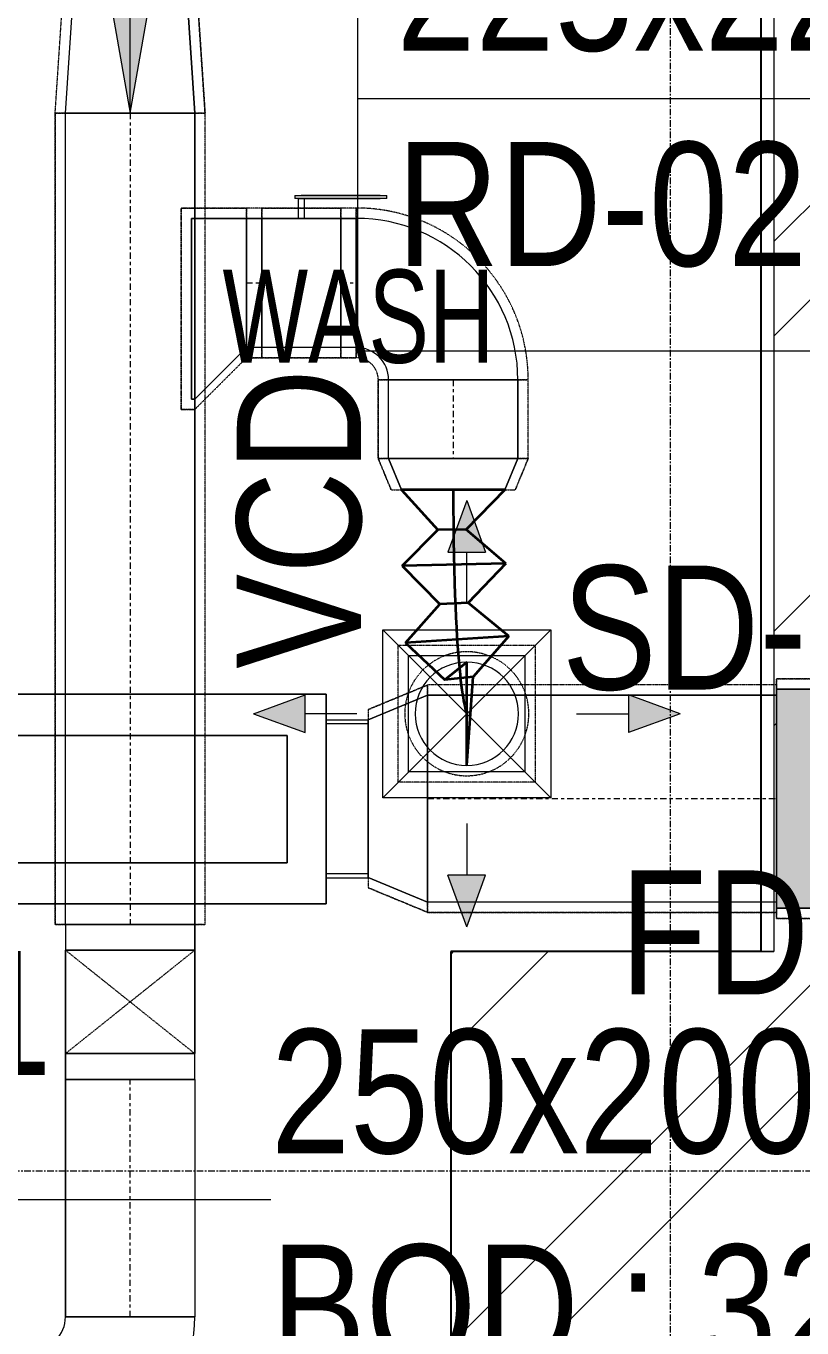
# Model space of a CAD drawing. Header units: inches. Extents: x -83664 to 20107, y -47222 to 19398.
# Drawn here: x -19219 to -17718, y -10068 to -7549 of the extents above; entities that cross this region are included whole.
import ezdxf

# ---------------------------------------------------------------- set-up
doc = ezdxf.new("R2010")
doc.units = ezdxf.units.IN
doc.header["$MEASUREMENT"] = 0
for name, pattern in [('Center', [29.999999, 12, -6, 6, -6]), ('Grid Line', [22.225, 12.7, -3.175, 3.175, -3.175]), ('Hidden 0_50', [1.0584, 0.5292, -0.5292]), ('Hidden 1_5', [2.2, 1.5, -0.7])]:
    doc.linetypes.add(name, pattern=pattern)
for name, color, linetype, lineweight, true_color in [('A-DETL', 7, 'Continuous', 18, 0x00a600), ('FF ROOM TAG_dwg', 7, 'Continuous', 9, 0x767676), ('M-HVAC-DUCT', 7, 'Continuous', 9, 0xffe97f), ('M-HVAC-DUCT-PATT', 7, 'Continuous', 35, 0x007f00)]:
    doc.layers.add(name, color=color, linetype=linetype, lineweight=lineweight, true_color=true_color)
for name, color, linetype, lineweight in [('A-DETL-GENF', 7, 'Continuous', 9), ('A-WALL', 7, 'Continuous', 9), ('A-WALL-PATT', 7, 'Continuous', 25), ('G-ANNO-TEXT', 7, 'Continuous', 9), ('M-EQPM', 7, 'Continuous', 18), ('M-HVAC-CDFF', 7, 'Continuous', 9), ('M-HVAC-DUCT-ANNO', 7, 'Continuous', 9), ('M-HVAC-DUCT-CNTR', 7, 'Center', 9), ('M-HVAC-DUCT-IDEN', 7, 'Continuous', 18), ('ROOM TAG', 7, 'Continuous', 9), ('S-GRID', 7, 'Continuous', 9)]:
    doc.layers.add(name, color=color, linetype=linetype, lineweight=lineweight)
doc.styles.add('Arial Narrow_20', font='ARIALN.TTF', dxfattribs={"width": 0.85, "height": 4572})
doc.styles.add('Arial Narrow_21', font='ARIALN.TTF', dxfattribs={"height": 240})
pattern_1 = [(45, (0, 0), (-377.1708, 377.1708), []), (45, (0, 571.5), (-377.1708, 377.1708), [])]

# ---------------------------------------------------------------- blocks, each defined once
blk = doc.blocks.new('M_Rec Transition - Length - Standard-8295905-FIRST FLOOR AC CONDITIONING LAYOUT - PART A')
at = {"layer": 'M-HVAC-DUCT', "color": 30, "true_color": 0xff7f00}
for p, q in [((0, 125), (0, -125)), ((0, 125), (375, 100)), ((0, 125), (375, 100)), ((0, -125), (0, 125)), ((375, -100), (375, 100)), ((375, 100), (375, -100)), ((0, -125), (375, -100)), ((375, -100), (0, -125))]:
    blk.add_line(p, q, dxfattribs=at)
blk = doc.blocks.new('GCE-AT-Supply Air Rectangular Diffuser - 225x225-V53-FIRST FLOOR AC CONDITIONING LAYOUT - PART A')
at = {"layer": 'A-DETL-GENF', "true_color": 0xff7f00}
for points in [[(36.4, 312.5), (0, 412.5), (-36.4, 312.5)], [(-312.5, -36.4), (-312.5, 36.4), (-412.5, 0)], [(312.5, -36.4), (412.5, 0), (312.5, 36.4)], [(0, -412.5), (36.4, -312.5), (-36.4, -312.5)]]:
    blk.add_hatch(color=30, dxfattribs=at).paths.add_polyline_path(points)
at = {"layer": 'A-DETL-GENF', "color": 30, "true_color": 0xff7f00}
for p, q in [((0, 412.5), (-36.4, 312.5)), ((0, 412.5), (36.4, 312.5)), ((-36.4, 312.5), (36.4, 312.5)), ((0, 212.5), (0, 312.5)), ((-162.5, -162.5), (162.5, 162.5)), ((-162.5, 162.5), (162.5, -162.5)), ((-162.5, -162.5), (-162.5, 162.5)), ((-162.5, 162.5), (162.5, 162.5)), ((162.5, 162.5), (162.5, -162.5)), ((-412.5, 0), (-312.5, 36.4)), ((-312.5, -36.4), (-312.5, 36.4)), ((312.5, 36.4), (312.5, -36.4)), ((412.5, 0), (312.5, 36.4)), ((212.5, 0), (312.5, 0)), ((-412.5, 0), (-312.5, -36.4)), ((-212.5, 0), (-312.5, 0)), ((412.5, 0), (312.5, -36.4)), ((162.5, -162.5), (-162.5, -162.5)), ((0, -212.5), (0, -312.5)), ((36.4, -312.5), (-36.4, -312.5)), ((0, -412.5), (-36.4, -312.5)), ((0, -412.5), (36.4, -312.5))]:
    blk.add_line(p, q, dxfattribs=at)
blk = doc.blocks.new('M_Rec Tap - Beveled - Standard-7691578-FIRST FLOOR AC CONDITIONING LAYOUT - PART A')
at = {"layer": 'M-HVAC-DUCT', "color": 30, "true_color": 0xff7f00}
for p, q in [((0, 225), (-6.096, 225)), ((-6.096, -125), (-6.096, 225)), ((-6.096, 225), (-6.096, -125)), ((-6.096, 225), (0, 225)), ((100, 125), (0, 225)), ((100, 125), (0, 225)), ((100, 125), (100, -125)), ((100, -125), (100, 125)), ((-6.096, -125), (100, -125)), ((100, -125), (-6.096, -125))]:
    blk.add_line(p, q, dxfattribs=at)
blk = doc.blocks.new('M_Rec Elbow - Radius - 0_75W-7691717-FIRST FLOOR AC CONDITIONING LAYOUT - PART A')
at = {"layer": 'M-HVAC-DUCT', "color": 30, "true_color": 0xff7f00}
for p, q in [((-125, 187.5), (125, 187.5)), ((125, 187.5), (-125, 187.5)), ((-187.5, 125), (-187.5, -125)), ((-187.5, -125), (-187.5, 125))]:
    blk.add_line(p, q, dxfattribs=at)
for radius in [62.5, 62.5, 312.5, 312.5]:
    blk.add_arc((-187.5, 187.5), radius, 270, 0, dxfattribs=at)
blk = doc.blocks.new('TEMW-ME-DMP-Volume Control Damper - Standard-7399621-FIRST FLOOR AC CONDITIONING LAYOUT - PART A')
at = {"layer": 'M-HVAC-DUCT', "color": 30, "true_color": 0xff7f00}
for p, q in [((-165.1, 163.1), (-165.1, 169.4)), ((-152.4, 169.4), (-165.1, 169.4)), ((-165.1, 163.1), (-152.4, 163.1)), ((0, 169.4), (-152.4, 169.4)), ((-152.4, 169.4), (0, 169.4)), ((0, 163.1), (-152.4, 163.1)), ((-152.4, 163.1), (0, 163.1)), ((-6.4, 125), (-6.4, 163.1)), ((6.3, 163.1), (-6.4, 163.1)), ((6.3, 163.1), (-6.4, 163.1)), ((12.7, 169.4), (0, 169.4)), ((0, 163.1), (12.7, 163.1)), ((6.3, 163.1), (6.3, 125)), ((12.7, 169.4), (12.7, 163.1)), ((-76.2, 125), (-76.2, -125)), ((-76.2, -125), (-76.2, 125)), ((76.2, 125), (-76.2, 125)), ((-76.2, 125), (76.2, 125)), ((-76.2, 125), (76.2, 125)), ((-6.4, 125), (6.3, 125)), ((-6.4, 125), (6.3, 125)), ((76.2, 125), (76.2, -125)), ((76.2, -125), (76.2, 125)), ((-76.2, -125), (76.2, -125)), ((-76.2, -125), (76.2, -125)), ((-76.2, -125), (76.2, -125))]:
    blk.add_line(p, q, dxfattribs=at)
blk = doc.blocks.new('M_Rectangular to Round Transition - Angle - 45 Degree-V32-FIRST FLOOR AC CONDITIONING LAYOUT - PART A')
at = {"layer": 'M-HVAC-DUCT', "color": 30, "true_color": 0xff7f00}
for p, q in [((0, 125), (60.4, 100)), ((60.4, 100), (0, 125)), ((0, 125), (0, -125)), ((0, -125), (0, 125)), ((60.4, 0), (60.4, 100)), ((60.4, 0), (60.4, 100)), ((60.4, -100), (60.4, 0)), ((60.4, -100), (60.4, 0)), ((0, -125), (60.4, -100)), ((60.4, -100), (0, -125))]:
    blk.add_line(p, q, dxfattribs=at)
blk = doc.blocks.new('M_Rectangular to Round Transition - Angle - 45 Degree-7598641-FIRST FLOOR AC CONDITIONING LAYOUT - PART A')
at = {"layer": 'M-HVAC-DUCT', "color": 30, "true_color": 0xff7f00}
for p, q in [((98623.4, 55249.6), (98623.4, 55474.6)), ((98623.4, 55474.6), (98848.4, 55474.6)), ((98848.4, 55474.6), (98848.4, 55249.6)), ((98848.4, 55249.6), (98623.4, 55249.6))]:
    blk.add_line(p, q, dxfattribs=at)
for start, end in [(90, 180), (0, 90), (180, 270), (270, 0)]:
    blk.add_arc((98735.9, 55362.1), 100, start, end, dxfattribs=at)
blk = doc.blocks.new('CAV - CAV-21-9301375-FIRST FLOOR AC CONDITIONING LAYOUT - PART A')
at = {"layer": 'M-EQPM', "color": 6, "true_color": 0xff00ff}
for p, q in [((500, 203), (-500, 203)), ((-500, 203), (-500, -203)), ((-500, -203), (-500, 203)), ((-500, 203), (500, 203)), ((500, -203), (500, 203)), ((500, 203), (500, -203)), ((-500, 152.5), (-581.8, 152.5)), ((-581.8, 152.5), (-581.8, -152.5)), ((-581.8, 152.5), (-581.8, -152.5)), ((-500, -152.5), (-500, 152.5)), ((-500, -152.5), (-500, 152.5)), ((581.8, 152.5), (500, 152.5)), ((500, 152.5), (500, -152.5)), ((500, 152.5), (500, -152.5)), ((581.8, -152.5), (581.8, 152.5)), ((581.8, -152.5), (581.8, 152.5)), ((-500, 145.8), (-581.8, 145.8)), ((-581.8, -144.2), (-581.8, 145.8)), ((-581.8, -144.2), (-581.8, 145.8)), ((-500, 145.8), (-500, -144.2)), ((-500, 145.8), (-500, -144.2)), ((581.8, 145.8), (500, 145.8)), ((500, -144.2), (500, 145.8)), ((500, -144.2), (500, 145.8)), ((581.8, 145.8), (581.8, -144.2)), ((581.8, 145.8), (581.8, -144.2)), ((-425, -123.3), (-425, 122.8)), ((-425, 122.8), (425, 122.8)), ((425, 122.8), (-425, 122.8)), ((-425, 122.8), (-425, -123.3)), ((425, 122.8), (425, -123.3)), ((425, -123.3), (425, 122.8)), ((425, -123.3), (-425, -123.3)), ((-425, -123.3), (425, -123.3)), ((-581.8, -144.2), (-500, -144.2)), ((500, -144.2), (581.8, -144.2)), ((-581.8, -152.5), (-500, -152.5)), ((500, -152.5), (581.8, -152.5)), ((-500, -203), (500, -203)), ((500, -203), (-500, -203)), ((-183.8, -203), (-403.8, -203)), ((-403.8, -203), (-183.8, -203)), ((-403.8, -203), (-403.8, -257.7)), ((-403.8, -203), (-403.8, -257.7)), ((-183.8, -257.7), (-183.8, -203)), ((-183.8, -203), (-183.8, -257.7)), ((-183.8, -257.7), (-403.8, -257.7)), ((-403.8, -257.7), (-183.8, -257.7))]:
    blk.add_line(p, q, dxfattribs=at)
blk = doc.blocks.new('GCE-DA-Fire Damper-Rectangular - Standard-8200161-FIRST FLOOR AC CONDITIONING LAYOUT - PART A')
at = {"layer": 'A-DETL-GENF', "true_color": 0xff00ff}
blk.add_hatch(color=6, dxfattribs=at).paths.add_polyline_path([(75, -212), (-75, -212), (-75, 212), (75, 212)])
at = {"layer": 'A-DETL-GENF', "color": 6, "true_color": 0xff00ff}
for p, q in [((75, 212), (-75, 212)), ((-75, 212), (-75, -212)), ((75, -212), (75, 212)), ((-75, -212), (75, -212))]:
    blk.add_line(p, q, dxfattribs=at)
at = {"layer": 'M-HVAC-DUCT', "color": 6, "true_color": 0xff00ff}
for p, q in [((-75, -212), (-75, 212)), ((-75, 212), (75, 212)), ((75, 212), (75, -212)), ((75, -212), (-75, -212))]:
    blk.add_line(p, q, dxfattribs=at)
blk = doc.blocks.new('M_Rec Elbow - Radius - 0_75W-7691559-FIRST FLOOR AC CONDITIONING LAYOUT - PART A')
at = {"layer": 'M-HVAC-DUCT', "color": 30, "true_color": 0xff7f00}
for p, q in [((132564.3, 89085), (132314.3, 89085)), ((132314.3, 89085), (132564.3, 89085)), ((132314.3, 89085), (132314.3, 89035)), ((132314.3, 89085), (132314.3, 88835)), ((132564.3, 89035), (132564.3, 89085)), ((132564.3, 89085), (132564.3, 88835)), ((132314.3, 88835), (132314.3, 89035)), ((132314.3, 89035), (132564.3, 89035)), ((132564.3, 89035), (132564.3, 88835)), ((132314.3, 88835), (132564.3, 88835)), ((132564.3, 88835), (132314.3, 88835))]:
    blk.add_line(p, q, dxfattribs=at)
blk = doc.blocks.new('M_Rec Elbow - Radius - 0_75W-V176-FIRST FLOOR AC CONDITIONING LAYOUT - PART A')
at = {"layer": 'M-HVAC-DUCT', "color": 30, "true_color": 0xff7f00}
for p, q in [((132564.3, 89035), (132314.3, 89035)), ((132314.3, 89035), (132314.3, 88835)), ((132314.3, 88785), (132314.3, 89035)), ((132564.3, 88835), (132564.3, 89035)), ((132564.3, 88785), (132564.3, 89035)), ((132564.3, 88835), (132314.3, 88835)), ((132314.3, 88835), (132564.3, 88835)), ((132314.3, 88835), (132314.3, 88785)), ((132564.3, 88785), (132564.3, 88835)), ((132314.3, 88785), (132564.3, 88785)), ((132564.3, 88785), (132314.3, 88785))]:
    blk.add_line(p, q, dxfattribs=at)
blk = doc.blocks.new('M_Rectangular to Round Transition - Angle - 45 Degree-9301248-FIRST FLOOR AC CONDITIONING LAYOUT - PART A')
at = {"layer": 'M-HVAC-DUCT', "color": 6, "true_color": 0xff00ff}
for p, q in [((0, 200), (114.7, 152.5)), ((114.7, 152.5), (0, 200)), ((0, 200), (0, -200)), ((0, -200), (0, 200)), ((114.7, 0), (114.7, 152.5)), ((114.7, 0), (114.7, 152.5)), ((114.7, -152.5), (114.7, 0)), ((114.7, -152.5), (114.7, 0)), ((0, -200), (114.7, -152.5)), ((114.7, -152.5), (0, -200))]:
    blk.add_line(p, q, dxfattribs=at)
blk = doc.blocks.new('TEMW-SMBZ-HO-BM-HVAC-00002_rvt-1-FIRST FLOOR AC CONDITIONING LAYOUT - PART A')
at = {"layer": 'M-HVAC-DUCT', "color": 30, "linetype": 'Hidden 0_50', "true_color": 0xff7f00}
for p, q in [((132294.3, 90655), (132319.3, 91030)), ((132294.3, 90655), (132319.3, 91030)), ((132584.3, 90655), (132559.3, 91030)), ((132559.3, 91030), (132584.3, 90655)), ((132294.3, 90655), (132584.3, 90655)), ((132584.3, 90655), (132294.3, 90655)), ((132294.3, 90655), (132294.3, 89085)), ((132294.3, 89085), (132294.3, 90655)), ((132294.3, 90655), (132584.3, 90655)), ((132584.3, 90655), (132294.3, 90655)), ((132584.3, 89085), (132584.3, 90655)), ((132584.3, 89085), (132584.3, 90655)), ((132538.2, 90081.3), (132538.2, 90471.3)), ((132538.2, 90471.3), (132664.3, 90471.3)), ((132664.3, 90471.3), (132538.2, 90471.3)), ((132538.2, 90471.3), (132538.2, 90081.3)), ((132664.3, 90471.3), (132664.3, 90181.3)), ((132664.3, 90181.3), (132664.3, 90471.3)), ((132664.3, 90181.3), (132664.3, 90471.3)), ((132664.3, 90471.3), (132664.3, 90181.3)), ((132694.3, 90471.3), (132664.3, 90471.3)), ((132694.3, 90471.3), (132664.3, 90471.3)), ((132694.3, 90471.3), (132694.3, 90181.3)), ((132846.7, 90471.3), (132694.3, 90471.3)), ((132694.3, 90471.3), (132846.7, 90471.3)), ((132694.3, 90181.3), (132694.3, 90471.3)), ((132694.3, 90181.3), (132694.3, 90471.3)), ((132694.3, 90471.3), (132694.3, 90181.3)), ((132846.7, 90181.3), (132846.7, 90471.3)), ((132846.7, 90471.3), (132846.7, 90181.3)), ((132876.8, 90471.3), (132846.7, 90471.3)), ((132876.8, 90471.3), (132846.7, 90471.3)), ((132846.7, 90181.3), (132846.7, 90471.3)), ((132846.7, 90471.3), (132846.7, 90181.3)), ((132876.8, 90181.3), (132876.8, 90471.3)), ((132876.8, 90471.3), (132876.8, 90181.3)), ((132876.8, 90471.3), (132876.8, 90181.3)), ((132876.8, 90181.3), (132876.8, 90471.3)), ((132664.3, 90181.3), (132564.3, 90081.3)), ((132564.3, 90081.3), (132664.3, 90181.3)), ((132664.3, 90181.3), (132694.3, 90181.3)), ((132694.3, 90181.3), (132664.3, 90181.3)), ((132694.3, 90181.3), (132846.7, 90181.3)), ((132846.7, 90181.3), (132694.3, 90181.3)), ((132846.7, 90181.3), (132876.8, 90181.3)), ((132876.8, 90181.3), (132846.7, 90181.3)), ((132919.3, 90138.8), (133209.3, 90138.8)), ((133209.3, 90138.8), (132919.3, 90138.8)), ((132919.3, 90138.8), (132919.3, 89986.3)), ((132919.3, 89986.3), (132919.3, 90138.8)), ((132919.3, 90138.8), (133209.3, 90138.8)), ((133209.3, 90138.8), (132919.3, 90138.8)), ((133209.3, 89986.3), (133209.3, 90138.8)), ((133209.3, 89986.3), (133209.3, 90138.8)), ((132564.3, 90081.3), (132538.2, 90081.3)), ((132538.2, 90081.3), (132564.3, 90081.3)), ((132919.3, 89986.3), (133209.3, 89986.3)), ((133209.3, 89986.3), (132919.3, 89986.3)), ((132919.3, 89986.3), (132944.3, 89925.9)), ((132944.3, 89925.9), (132919.3, 89986.3)), ((132919.3, 89986.3), (133209.3, 89986.3)), ((133209.3, 89986.3), (132919.3, 89986.3)), ((133209.3, 89986.3), (133184.3, 89925.9)), ((133184.3, 89925.9), (133209.3, 89986.3)), ((132944.3, 89925.9), (133064.3, 89925.9)), ((132944.3, 89925.9), (133064.3, 89925.9)), ((133064.3, 89925.9), (133184.3, 89925.9)), ((133064.3, 89925.9), (133184.3, 89925.9)), ((132958.1, 89625.1), (133223.1, 89625.1)), ((132958.1, 89360.1), (132958.1, 89625.1)), ((133223.1, 89625.1), (133223.1, 89360.1)), ((133223.1, 89360.1), (132958.1, 89360.1)), ((132294.3, 89085), (132584.3, 89085)), ((132584.3, 89085), (132294.3, 89085))]:
    blk.add_line(p, q, dxfattribs=at)
at = {"layer": 'M-HVAC-DUCT', "color": 30, "true_color": 0xff7f00}
for p, q in [((132564.3, 90655), (132314.3, 90655)), ((132314.3, 90655), (132564.3, 90655)), ((132314.3, 89085), (132314.3, 90655)), ((132314.3, 89085), (132314.3, 90655)), ((132564.3, 90655), (132564.3, 89085)), ((132564.3, 89085), (132564.3, 90655)), ((132564.3, 90451.3), (132558.2, 90451.3)), ((132558.2, 90451.3), (132564.3, 90451.3)), ((132558.2, 90451.3), (132558.2, 90101.3)), ((132558.2, 90101.3), (132558.2, 90451.3)), ((132564.3, 90101.3), (132564.3, 90451.3)), ((132564.3, 90451.3), (132564.3, 90101.3)), ((132664.3, 90451.3), (132664.3, 90201.3)), ((132664.3, 90201.3), (132664.3, 90451.3)), ((132664.3, 90451.3), (132694.3, 90451.3)), ((132694.3, 90451.3), (132664.3, 90451.3)), ((132694.3, 90451.3), (132694.3, 90201.3)), ((132694.3, 90201.3), (132694.3, 90451.3)), ((132846.7, 90451.3), (132846.7, 90201.3)), ((132846.7, 90201.3), (132846.7, 90451.3)), ((132846.7, 90451.3), (132876.8, 90451.3)), ((132876.8, 90451.3), (132846.7, 90451.3)), ((132876.8, 90451.3), (132876.8, 90201.3)), ((132876.8, 90201.3), (132876.8, 90451.3)), ((132694.3, 90201.3), (132664.3, 90201.3)), ((132694.3, 90201.3), (132664.3, 90201.3)), ((132876.8, 90201.3), (132846.7, 90201.3)), ((132876.8, 90201.3), (132846.7, 90201.3)), ((133189.3, 90138.8), (132939.3, 90138.8)), ((132939.3, 90138.8), (133189.3, 90138.8)), ((132939.3, 89986.3), (132939.3, 90138.8)), ((132939.3, 89986.3), (132939.3, 90138.8)), ((133189.3, 90138.8), (133189.3, 89986.3)), ((133189.3, 89986.3), (133189.3, 90138.8)), ((132558.2, 90101.3), (132564.3, 90101.3)), ((132564.3, 90101.3), (132558.2, 90101.3)), ((133189.3, 89986.3), (132939.3, 89986.3)), ((132939.3, 89986.3), (133189.3, 89986.3)), ((132564.3, 89085), (132314.3, 89085)), ((132314.3, 89085), (132564.3, 89085)), ((132314.3, 88785), (132564.3, 88785)), ((132564.3, 88785), (132314.3, 88785)), ((132314.3, 88325.3), (132314.3, 88785)), ((132314.3, 88785), (132314.3, 88325.3)), ((132564.3, 88785), (132564.3, 88325.3)), ((132564.3, 88785), (132564.3, 88325.3)), ((132314.3, 88325.3), (132564.3, 88325.3)), ((132564.3, 88325.3), (132314.3, 88325.3))]:
    blk.add_line(p, q, dxfattribs=at)
at = {"layer": 'M-HVAC-DUCT', "color": 6, "linetype": 'Hidden 0_50', "true_color": 0xff00ff}
for p, q in [((133014.8, 89548.3), (132900.1, 89500.8)), ((132900.1, 89500.8), (133014.8, 89548.3)), ((133014.8, 89108.3), (133014.8, 89548.3)), ((133014.8, 89548.3), (133014.8, 89108.3)), ((133689.9, 89548.3), (133014.8, 89548.3)), ((133689.9, 89548.3), (133014.8, 89548.3)), ((133014.8, 89548.3), (133014.8, 89108.3)), ((133014.8, 89108.3), (133014.8, 89548.3)), ((133839.9, 89560.3), (133689.9, 89560.3)), ((133689.9, 89560.3), (133689.9, 89096.3)), ((133689.9, 89096.3), (133689.9, 89560.3)), ((133689.9, 89560.3), (133839.9, 89560.3)), ((133689.9, 89108.3), (133689.9, 89548.3)), ((133689.9, 89548.3), (133689.9, 89108.3)), ((132900.1, 89500.8), (132900.1, 89328.3)), ((132900.1, 89500.8), (132900.1, 89328.3)), ((132900.1, 89328.3), (132900.1, 89155.8)), ((132900.1, 89328.3), (132900.1, 89155.8)), ((133014.8, 89108.3), (132900.1, 89155.8)), ((132900.1, 89155.8), (133014.8, 89108.3)), ((133014.8, 89108.3), (133689.9, 89108.3)), ((133689.9, 89108.3), (133014.8, 89108.3)), ((133689.9, 89096.3), (133839.9, 89096.3)), ((133839.9, 89096.3), (133689.9, 89096.3))]:
    blk.add_line(p, q, dxfattribs=at)
at = {"layer": 'M-HVAC-DUCT', "color": 6, "true_color": 0xff00ff}
for p, q in [((133014.8, 89528.3), (133014.8, 89128.3)), ((133014.8, 89128.3), (133014.8, 89528.3)), ((133014.8, 89528.3), (133689.9, 89528.3)), ((133689.9, 89528.3), (133014.8, 89528.3)), ((133689.9, 89528.3), (133689.9, 89128.3)), ((133689.9, 89128.3), (133689.9, 89528.3)), ((133689.9, 89128.3), (133014.8, 89128.3)), ((133689.9, 89128.3), (133014.8, 89128.3))]:
    blk.add_line(p, q, dxfattribs=at)
at = {"layer": 'M-HVAC-DUCT', "color": 30, "linetype": 'Hidden 0_50', "true_color": 0xff7f00}
for centre, radius, start, end in [((132876.8, 90138.8), 332.5, 0, 90), ((132876.8, 90138.8), 332.5, 0, 90), ((132876.8, 90138.8), 42.5, 0, 90), ((132876.8, 90138.8), 42.5, 0, 90), ((133090.6, 89492.6), 120, 90, 180), ((133090.6, 89492.6), 120, 0, 90), ((133090.6, 89492.6), 120, 180, 270), ((133090.6, 89492.6), 120, 270, 0)]:
    blk.add_arc(centre, radius, start, end, dxfattribs=at)
at = {"layer": 'M-HVAC-DUCT-ANNO', "color": 30, "linetype": 'Hidden 1_5', "true_color": 0xff7f00}
for p, q in [((132564.3, 89035), (132314.3, 89035)), ((132314.3, 89035), (132314.3, 88835)), ((132314.3, 88835), (132564.3, 89035)), ((132564.3, 88835), (132314.3, 89035)), ((132564.3, 88835), (132564.3, 89035)), ((132314.3, 88835), (132564.3, 88835))]:
    blk.add_line(p, q, dxfattribs=at)
at = {"layer": 'M-HVAC-DUCT-CNTR', "color": 30, "true_color": 0xff7f00}
for p, q in [((132439.3, 90655), (132439.3, 89085)), ((132664.3, 90326.3), (132694.3, 90326.3)), ((132846.7, 90326.3), (132876.8, 90326.3)), ((133064.3, 90138.8), (133064.3, 89986.3)), ((132439.3, 88325.3), (132439.3, 88785))]:
    blk.add_line(p, q, dxfattribs=at)
at = {"layer": 'M-HVAC-DUCT-CNTR', "color": 6, "true_color": 0xff00ff}
blk.add_line((133014.8, 89328.3), (133689.9, 89328.3), dxfattribs=at)
at = {"layer": 'M-HVAC-DUCT-CNTR', "color": 30, "linetype": 'Continuous', "lineweight": 35, "true_color": 0xff7f00}
blk.add_open_spline([(133064.3, 89925.9), (133064.3, 89551.3), (133090.6, 89492.6), (133090.6, 89492.6)], degree=3, dxfattribs=at)
at = {"layer": 'M-HVAC-DUCT-PATT', "color": 30, "true_color": 0xff7f00}
for p, q in [((132964.3, 89925.9), (133034.6, 89848.5)), ((133164.3, 89925.9), (132964.3, 89925.9)), ((133164.3, 89925.9), (132964.3, 89925.9)), ((133164.3, 89925.9), (133089.6, 89849.1)), ((132965.8, 89778.9), (133034.6, 89848.5)), ((133089.6, 89849.1), (133034.6, 89848.5)), ((133165.8, 89783.4), (133089.6, 89849.1)), ((133165.8, 89783.4), (132965.8, 89778.9)), ((133165.8, 89783.4), (132965.8, 89778.9)), ((132965.8, 89778.9), (133038.1, 89704.8)), ((133165.8, 89783.4), (133093.1, 89707)), ((132972, 89629.6), (133038.1, 89704.8)), ((133093.1, 89707), (133038.1, 89704.8)), ((133171.6, 89642.6), (133093.1, 89707)), ((133171.6, 89642.6), (132972, 89629.6)), ((133171.6, 89642.6), (132972, 89629.6)), ((133171.6, 89642.6), (133103.1, 89564.2)), ((132972, 89629.6), (133048.4, 89558)), ((133090.6, 89592.6), (133048.4, 89558)), ((133090.6, 89392.6), (133090.6, 89592.6)), ((133103.1, 89564.2), (133048.4, 89558)), ((133090.6, 89392.6), (133103.1, 89564.2))]:
    blk.add_line(p, q, dxfattribs=at)
at = {"layer": 'M-EQPM', "color": 6, "linetype": 'Hidden 0_50', "lineweight": 9, "true_color": 0xff00ff}
blk.add_blockref('CAV - CAV-21-9301375-FIRST FLOOR AC CONDITIONING LAYOUT - PART A', (132318.3, 89327.6), dxfattribs=at)
at = {"layer": 'M-HVAC-CDFF', "color": 6, "linetype": 'Hidden 0_50', "lineweight": 9, "true_color": 0xff00ff}
blk.add_blockref('GCE-AT-Supply Air Rectangular Diffuser - 225x225-V53-FIRST FLOOR AC CONDITIONING LAYOUT - PART A', (133090.6, 89492.6), dxfattribs=at)
at = {"layer": 'M-HVAC-DUCT', "color": 6, "linetype": 'Hidden 0_50', "lineweight": 9, "true_color": 0xff00ff}
for name, p, rotation in [('M_Rec Transition - Length - Standard-8295905-FIRST FLOOR AC CONDITIONING LAYOUT - PART A', (132439.3, 90655), 90), ('M_Rec Elbow - Radius - 0_75W-7691717-FIRST FLOOR AC CONDITIONING LAYOUT - PART A', (133064.3, 90326.3), 90), ('M_Rectangular to Round Transition - Angle - 45 Degree-V32-FIRST FLOOR AC CONDITIONING LAYOUT - PART A', (133064.3, 89986.3), 270), ('M_Rectangular to Round Transition - Angle - 45 Degree-9301248-FIRST FLOOR AC CONDITIONING LAYOUT - PART A', (133014.8, 89328.3), 180)]:
    blk.add_blockref(name, p, dxfattribs=dict(at, rotation=rotation))
at = {"layer": 'M-HVAC-DUCT', "color": 6, "linetype": 'Hidden 0_50', "lineweight": 9, "true_color": 0xff00ff, "extrusion": (0, 0, -1)}
for name, p in [('TEMW-ME-DMP-Volume Control Damper - Standard-7399621-FIRST FLOOR AC CONDITIONING LAYOUT - PART A', (-132770.5, 90326.3)), ('GCE-DA-Fire Damper-Rectangular - Standard-8200161-FIRST FLOOR AC CONDITIONING LAYOUT - PART A', (-133764.9, 89328.3))]:
    blk.add_blockref(name, p, dxfattribs=at)
at = {"layer": 'M-HVAC-DUCT', "color": 6, "linetype": 'Hidden 0_50', "lineweight": 9, "true_color": 0xff00ff, "extrusion": (0, 0, -1), "rotation": 180}
blk.add_blockref('M_Rec Tap - Beveled - Standard-7691578-FIRST FLOOR AC CONDITIONING LAYOUT - PART A', (-132564.3, 90326.3), dxfattribs=at)
at = {"layer": 'M-HVAC-DUCT', "color": 6, "linetype": 'Hidden 0_50', "lineweight": 9, "true_color": 0xff00ff}
for name, p in [('M_Rectangular to Round Transition - Angle - 45 Degree-7598641-FIRST FLOOR AC CONDITIONING LAYOUT - PART A', (34354.7, 34130.5)), ('M_Rec Elbow - Radius - 0_75W-7691559-FIRST FLOOR AC CONDITIONING LAYOUT - PART A', (0, 0)), ('M_Rec Elbow - Radius - 0_75W-V176-FIRST FLOOR AC CONDITIONING LAYOUT - PART A', (0, 0)), ('M_Rec Elbow - Radius - 0_75W-7691717-FIRST FLOOR AC CONDITIONING LAYOUT - PART A', (132439.3, 88137.8))]:
    blk.add_blockref(name, p, dxfattribs=at)
blk = doc.blocks.new('TEMW-SMBZ-HO-BM-HVAC-00002_rvt-2-FIRST FLOOR AC CONDITIONING LAYOUT - PART A')
at = {"layer": 'M-HVAC-DUCT', "color": 30, "linetype": 'Hidden 0_50', "true_color": 0xff7f00}
for p, q in [((132294.3, 90655), (132319.3, 91030)), ((132294.3, 90655), (132319.3, 91030)), ((132584.3, 90655), (132559.3, 91030)), ((132559.3, 91030), (132584.3, 90655)), ((132294.3, 90655), (132584.3, 90655)), ((132584.3, 90655), (132294.3, 90655)), ((132294.3, 90655), (132294.3, 89085)), ((132294.3, 89085), (132294.3, 90655)), ((132294.3, 90655), (132584.3, 90655)), ((132584.3, 90655), (132294.3, 90655)), ((132584.3, 89085), (132584.3, 90655)), ((132584.3, 89085), (132584.3, 90655)), ((132538.2, 90081.3), (132538.2, 90471.3)), ((132538.2, 90471.3), (132664.3, 90471.3)), ((132664.3, 90471.3), (132538.2, 90471.3)), ((132538.2, 90471.3), (132538.2, 90081.3)), ((132664.3, 90471.3), (132664.3, 90181.3)), ((132664.3, 90181.3), (132664.3, 90471.3)), ((132664.3, 90181.3), (132664.3, 90471.3)), ((132664.3, 90471.3), (132664.3, 90181.3)), ((132694.3, 90471.3), (132664.3, 90471.3)), ((132694.3, 90471.3), (132664.3, 90471.3)), ((132694.3, 90471.3), (132694.3, 90181.3)), ((132846.7, 90471.3), (132694.3, 90471.3)), ((132694.3, 90471.3), (132846.7, 90471.3)), ((132694.3, 90181.3), (132694.3, 90471.3)), ((132694.3, 90181.3), (132694.3, 90471.3)), ((132694.3, 90471.3), (132694.3, 90181.3)), ((132846.7, 90181.3), (132846.7, 90471.3)), ((132846.7, 90471.3), (132846.7, 90181.3)), ((132876.8, 90471.3), (132846.7, 90471.3)), ((132876.8, 90471.3), (132846.7, 90471.3)), ((132846.7, 90181.3), (132846.7, 90471.3)), ((132846.7, 90471.3), (132846.7, 90181.3)), ((132876.8, 90181.3), (132876.8, 90471.3)), ((132876.8, 90471.3), (132876.8, 90181.3)), ((132876.8, 90471.3), (132876.8, 90181.3)), ((132876.8, 90181.3), (132876.8, 90471.3)), ((132664.3, 90181.3), (132564.3, 90081.3)), ((132564.3, 90081.3), (132664.3, 90181.3)), ((132664.3, 90181.3), (132694.3, 90181.3)), ((132694.3, 90181.3), (132664.3, 90181.3)), ((132694.3, 90181.3), (132846.7, 90181.3)), ((132846.7, 90181.3), (132694.3, 90181.3)), ((132846.7, 90181.3), (132876.8, 90181.3)), ((132876.8, 90181.3), (132846.7, 90181.3)), ((132919.3, 90138.8), (133209.3, 90138.8)), ((133209.3, 90138.8), (132919.3, 90138.8)), ((132919.3, 90138.8), (132919.3, 89986.3)), ((132919.3, 89986.3), (132919.3, 90138.8)), ((132919.3, 90138.8), (133209.3, 90138.8)), ((133209.3, 90138.8), (132919.3, 90138.8)), ((133209.3, 89986.3), (133209.3, 90138.8)), ((133209.3, 89986.3), (133209.3, 90138.8)), ((132564.3, 90081.3), (132538.2, 90081.3)), ((132538.2, 90081.3), (132564.3, 90081.3)), ((132919.3, 89986.3), (133209.3, 89986.3)), ((133209.3, 89986.3), (132919.3, 89986.3)), ((132919.3, 89986.3), (132944.3, 89925.9)), ((132944.3, 89925.9), (132919.3, 89986.3)), ((132919.3, 89986.3), (133209.3, 89986.3)), ((133209.3, 89986.3), (132919.3, 89986.3)), ((133209.3, 89986.3), (133184.3, 89925.9)), ((133184.3, 89925.9), (133209.3, 89986.3)), ((132944.3, 89925.9), (133064.3, 89925.9)), ((132944.3, 89925.9), (133064.3, 89925.9)), ((133064.3, 89925.9), (133184.3, 89925.9)), ((133064.3, 89925.9), (133184.3, 89925.9)), ((132958.1, 89625.1), (133223.1, 89625.1)), ((132958.1, 89360.1), (132958.1, 89625.1)), ((133223.1, 89625.1), (133223.1, 89360.1)), ((133223.1, 89360.1), (132958.1, 89360.1)), ((132294.3, 89085), (132584.3, 89085)), ((132584.3, 89085), (132294.3, 89085))]:
    blk.add_line(p, q, dxfattribs=at)
at = {"layer": 'M-HVAC-DUCT', "color": 30, "true_color": 0xff7f00}
for p, q in [((132564.3, 90655), (132314.3, 90655)), ((132314.3, 90655), (132564.3, 90655)), ((132314.3, 89085), (132314.3, 90655)), ((132314.3, 89085), (132314.3, 90655)), ((132564.3, 90655), (132564.3, 89085)), ((132564.3, 89085), (132564.3, 90655)), ((132564.3, 90451.3), (132558.2, 90451.3)), ((132558.2, 90451.3), (132564.3, 90451.3)), ((132558.2, 90451.3), (132558.2, 90101.3)), ((132558.2, 90101.3), (132558.2, 90451.3)), ((132564.3, 90101.3), (132564.3, 90451.3)), ((132564.3, 90451.3), (132564.3, 90101.3)), ((132664.3, 90451.3), (132664.3, 90201.3)), ((132664.3, 90201.3), (132664.3, 90451.3)), ((132664.3, 90451.3), (132694.3, 90451.3)), ((132694.3, 90451.3), (132664.3, 90451.3)), ((132694.3, 90451.3), (132694.3, 90201.3)), ((132694.3, 90201.3), (132694.3, 90451.3)), ((132846.7, 90451.3), (132846.7, 90201.3)), ((132846.7, 90201.3), (132846.7, 90451.3)), ((132846.7, 90451.3), (132876.8, 90451.3)), ((132876.8, 90451.3), (132846.7, 90451.3)), ((132876.8, 90451.3), (132876.8, 90201.3)), ((132876.8, 90201.3), (132876.8, 90451.3)), ((132694.3, 90201.3), (132664.3, 90201.3)), ((132694.3, 90201.3), (132664.3, 90201.3)), ((132876.8, 90201.3), (132846.7, 90201.3)), ((132876.8, 90201.3), (132846.7, 90201.3)), ((133189.3, 90138.8), (132939.3, 90138.8)), ((132939.3, 90138.8), (133189.3, 90138.8)), ((132939.3, 89986.3), (132939.3, 90138.8)), ((132939.3, 89986.3), (132939.3, 90138.8)), ((133189.3, 90138.8), (133189.3, 89986.3)), ((133189.3, 89986.3), (133189.3, 90138.8)), ((132558.2, 90101.3), (132564.3, 90101.3)), ((132564.3, 90101.3), (132558.2, 90101.3)), ((133189.3, 89986.3), (132939.3, 89986.3)), ((132939.3, 89986.3), (133189.3, 89986.3)), ((132564.3, 89085), (132314.3, 89085)), ((132314.3, 89085), (132564.3, 89085)), ((132314.3, 88785), (132564.3, 88785)), ((132564.3, 88785), (132314.3, 88785)), ((132314.3, 88325.3), (132314.3, 88785)), ((132314.3, 88785), (132314.3, 88325.3)), ((132564.3, 88785), (132564.3, 88325.3)), ((132564.3, 88785), (132564.3, 88325.3)), ((132314.3, 88325.3), (132564.3, 88325.3)), ((132564.3, 88325.3), (132314.3, 88325.3))]:
    blk.add_line(p, q, dxfattribs=at)
at = {"layer": 'M-HVAC-DUCT', "color": 6, "linetype": 'Hidden 0_50', "true_color": 0xff00ff}
for p, q in [((133014.8, 89548.3), (132900.1, 89500.8)), ((132900.1, 89500.8), (133014.8, 89548.3)), ((133014.8, 89108.3), (133014.8, 89548.3)), ((133014.8, 89548.3), (133014.8, 89108.3)), ((133689.9, 89548.3), (133014.8, 89548.3)), ((133689.9, 89548.3), (133014.8, 89548.3)), ((133014.8, 89548.3), (133014.8, 89108.3)), ((133014.8, 89108.3), (133014.8, 89548.3)), ((133839.9, 89560.3), (133689.9, 89560.3)), ((133689.9, 89560.3), (133689.9, 89096.3)), ((133689.9, 89096.3), (133689.9, 89560.3)), ((133689.9, 89560.3), (133839.9, 89560.3)), ((133689.9, 89108.3), (133689.9, 89548.3)), ((133689.9, 89548.3), (133689.9, 89108.3)), ((132900.1, 89500.8), (132900.1, 89328.3)), ((132900.1, 89500.8), (132900.1, 89328.3)), ((132900.1, 89328.3), (132900.1, 89155.8)), ((132900.1, 89328.3), (132900.1, 89155.8)), ((133014.8, 89108.3), (132900.1, 89155.8)), ((132900.1, 89155.8), (133014.8, 89108.3)), ((133014.8, 89108.3), (133689.9, 89108.3)), ((133689.9, 89108.3), (133014.8, 89108.3)), ((133689.9, 89096.3), (133839.9, 89096.3)), ((133839.9, 89096.3), (133689.9, 89096.3))]:
    blk.add_line(p, q, dxfattribs=at)
at = {"layer": 'M-HVAC-DUCT', "color": 6, "true_color": 0xff00ff}
for p, q in [((133014.8, 89528.3), (133014.8, 89128.3)), ((133014.8, 89128.3), (133014.8, 89528.3)), ((133014.8, 89528.3), (133689.9, 89528.3)), ((133689.9, 89528.3), (133014.8, 89528.3)), ((133689.9, 89528.3), (133689.9, 89128.3)), ((133689.9, 89128.3), (133689.9, 89528.3)), ((133689.9, 89128.3), (133014.8, 89128.3)), ((133689.9, 89128.3), (133014.8, 89128.3))]:
    blk.add_line(p, q, dxfattribs=at)
at = {"layer": 'M-HVAC-DUCT', "color": 30, "linetype": 'Hidden 0_50', "true_color": 0xff7f00}
for centre, radius, start, end in [((132876.8, 90138.8), 332.5, 0, 90), ((132876.8, 90138.8), 332.5, 0, 90), ((132876.8, 90138.8), 42.5, 0, 90), ((132876.8, 90138.8), 42.5, 0, 90), ((133090.6, 89492.6), 120, 90, 180), ((133090.6, 89492.6), 120, 0, 90), ((133090.6, 89492.6), 120, 180, 270), ((133090.6, 89492.6), 120, 270, 0)]:
    blk.add_arc(centre, radius, start, end, dxfattribs=at)
at = {"layer": 'M-HVAC-DUCT-ANNO', "color": 30, "linetype": 'Hidden 1_5', "true_color": 0xff7f00}
for p, q in [((132564.3, 89035), (132314.3, 89035)), ((132314.3, 89035), (132314.3, 88835)), ((132314.3, 88835), (132564.3, 89035)), ((132564.3, 88835), (132314.3, 89035)), ((132564.3, 88835), (132564.3, 89035)), ((132314.3, 88835), (132564.3, 88835))]:
    blk.add_line(p, q, dxfattribs=at)
at = {"layer": 'M-HVAC-DUCT-CNTR', "color": 30, "true_color": 0xff7f00}
for p, q in [((132439.3, 90655), (132439.3, 89085)), ((132664.3, 90326.3), (132694.3, 90326.3)), ((132846.7, 90326.3), (132876.8, 90326.3)), ((133064.3, 90138.8), (133064.3, 89986.3)), ((132439.3, 88325.3), (132439.3, 88785))]:
    blk.add_line(p, q, dxfattribs=at)
at = {"layer": 'M-HVAC-DUCT-CNTR', "color": 6, "true_color": 0xff00ff}
blk.add_line((133014.8, 89328.3), (133689.9, 89328.3), dxfattribs=at)
at = {"layer": 'M-HVAC-DUCT-CNTR', "color": 30, "linetype": 'Continuous', "lineweight": 35, "true_color": 0xff7f00}
blk.add_open_spline([(133064.3, 89925.9), (133064.3, 89551.3), (133090.6, 89492.6), (133090.6, 89492.6)], degree=3, dxfattribs=at)
at = {"layer": 'M-HVAC-DUCT-PATT', "color": 30, "true_color": 0xff7f00}
for p, q in [((132964.3, 89925.9), (133034.6, 89848.5)), ((133164.3, 89925.9), (132964.3, 89925.9)), ((133164.3, 89925.9), (132964.3, 89925.9)), ((133164.3, 89925.9), (133089.6, 89849.1)), ((132965.8, 89778.9), (133034.6, 89848.5)), ((133089.6, 89849.1), (133034.6, 89848.5)), ((133165.8, 89783.4), (133089.6, 89849.1)), ((133165.8, 89783.4), (132965.8, 89778.9)), ((133165.8, 89783.4), (132965.8, 89778.9)), ((132965.8, 89778.9), (133038.1, 89704.8)), ((133165.8, 89783.4), (133093.1, 89707)), ((132972, 89629.6), (133038.1, 89704.8)), ((133093.1, 89707), (133038.1, 89704.8)), ((133171.6, 89642.6), (133093.1, 89707)), ((133171.6, 89642.6), (132972, 89629.6)), ((133171.6, 89642.6), (132972, 89629.6)), ((133171.6, 89642.6), (133103.1, 89564.2)), ((132972, 89629.6), (133048.4, 89558)), ((133090.6, 89592.6), (133048.4, 89558)), ((133090.6, 89392.6), (133090.6, 89592.6)), ((133103.1, 89564.2), (133048.4, 89558)), ((133090.6, 89392.6), (133103.1, 89564.2))]:
    blk.add_line(p, q, dxfattribs=at)
at = {"layer": 'M-EQPM', "color": 6, "linetype": 'Hidden 0_50', "lineweight": 9, "true_color": 0xff00ff}
blk.add_blockref('CAV - CAV-21-9301375-FIRST FLOOR AC CONDITIONING LAYOUT - PART A', (132318.3, 89327.6), dxfattribs=at)
at = {"layer": 'M-HVAC-CDFF', "color": 6, "linetype": 'Hidden 0_50', "lineweight": 9, "true_color": 0xff00ff}
blk.add_blockref('GCE-AT-Supply Air Rectangular Diffuser - 225x225-V53-FIRST FLOOR AC CONDITIONING LAYOUT - PART A', (133090.6, 89492.6), dxfattribs=at)
at = {"layer": 'M-HVAC-DUCT', "color": 6, "linetype": 'Hidden 0_50', "lineweight": 9, "true_color": 0xff00ff}
for name, p, rotation in [('M_Rec Transition - Length - Standard-8295905-FIRST FLOOR AC CONDITIONING LAYOUT - PART A', (132439.3, 90655), 90), ('M_Rec Elbow - Radius - 0_75W-7691717-FIRST FLOOR AC CONDITIONING LAYOUT - PART A', (133064.3, 90326.3), 90), ('M_Rectangular to Round Transition - Angle - 45 Degree-V32-FIRST FLOOR AC CONDITIONING LAYOUT - PART A', (133064.3, 89986.3), 270), ('M_Rectangular to Round Transition - Angle - 45 Degree-9301248-FIRST FLOOR AC CONDITIONING LAYOUT - PART A', (133014.8, 89328.3), 180)]:
    blk.add_blockref(name, p, dxfattribs=dict(at, rotation=rotation))
at = {"layer": 'M-HVAC-DUCT', "color": 6, "linetype": 'Hidden 0_50', "lineweight": 9, "true_color": 0xff00ff, "extrusion": (0, 0, -1)}
for name, p in [('TEMW-ME-DMP-Volume Control Damper - Standard-7399621-FIRST FLOOR AC CONDITIONING LAYOUT - PART A', (-132770.5, 90326.3)), ('GCE-DA-Fire Damper-Rectangular - Standard-8200161-FIRST FLOOR AC CONDITIONING LAYOUT - PART A', (-133764.9, 89328.3))]:
    blk.add_blockref(name, p, dxfattribs=at)
at = {"layer": 'M-HVAC-DUCT', "color": 6, "linetype": 'Hidden 0_50', "lineweight": 9, "true_color": 0xff00ff, "extrusion": (0, 0, -1), "rotation": 180}
blk.add_blockref('M_Rec Tap - Beveled - Standard-7691578-FIRST FLOOR AC CONDITIONING LAYOUT - PART A', (-132564.3, 90326.3), dxfattribs=at)
at = {"layer": 'M-HVAC-DUCT', "color": 6, "linetype": 'Hidden 0_50', "lineweight": 9, "true_color": 0xff00ff}
for name, p in [('M_Rectangular to Round Transition - Angle - 45 Degree-7598641-FIRST FLOOR AC CONDITIONING LAYOUT - PART A', (34354.7, 34130.5)), ('M_Rec Elbow - Radius - 0_75W-7691559-FIRST FLOOR AC CONDITIONING LAYOUT - PART A', (0, 0)), ('M_Rec Elbow - Radius - 0_75W-V176-FIRST FLOOR AC CONDITIONING LAYOUT - PART A', (0, 0)), ('M_Rec Elbow - Radius - 0_75W-7691717-FIRST FLOOR AC CONDITIONING LAYOUT - PART A', (132439.3, 88137.8))]:
    blk.add_blockref(name, p, dxfattribs=at)
blk = doc.blocks.new('SMBZ_Hospital Arch Model_2026_01_29_rvt-1-FIRST FLOOR AC CONDITIONING LAYOUT - PART A')
at = {"layer": 'A-WALL-PATT', "lineweight": 9, "true_color": 0xbbbbbb}
h = blk.add_hatch(dxfattribs=at)
h.set_pattern_fill('FP_13', color=9, style=0, pattern_type=2)
h.set_pattern_definition([(0, (0, 0), (1219.2, 304.8), [50.292, -864.108, 50.292, -864.108, -4876.8]), (0, (0, 0), (1219.2, 304.8), [-1828.8, 50.292, -1778.508, 50.292, -864.108, -2133.6]), (0, (0, 0), (1219.2, 304.8), [-4572, 50.292, -559.308, 50.292, -1473.708]), (120, (457.2, 152.4), (-873.56454, 903.4582), [50.292, -864.108, 50.292, -864.108, -4876.8]), (120, (457.2, 152.4), (-873.56454, 903.4582), [-1828.8, 50.292, -1778.508, 50.292, -864.108, -2133.6]), (120, (457.2, 152.4), (-873.56454, 903.4582), [-4572, 50.292, -559.308, 50.292, -1473.708]), (240, (609.6, 762), (-345.63546, -1208.2582), [50.292, -864.108, 50.292, -864.108, -4876.8]), (240, (609.6, 762), (-345.63546, -1208.2582), [-1828.8, 50.292, -1778.508, 50.292, -864.108, -2133.6]), (240, (609.6, 762), (-345.63546, -1208.2582), [-4572, 50.292, -559.308, 50.292, -1473.708])])
h.paths.add_polyline_path([(133684.4, 89032.7), (133684.4, 94657.7), (133659.4, 94657.7), (133659.4, 89032.7)])
h.paths.add_polyline_path([(133659.4, 94857.7), (133684.4, 94857.7), (133684.4, 94882.7), (133659.4, 94882.7)])
h = blk.add_hatch(dxfattribs=at)
h.set_pattern_fill('FP_12', color=9, style=0, pattern_type=2)
h.set_pattern_definition(pattern_1)
h.paths.add_polyline_path([(133884.4, 89032.7), (133884.4, 94657.7), (133684.4, 94657.7), (133684.4, 89032.7), (133839.9, 89032.7)])
h.paths.add_polyline_path([(133839.9, 89116.3), (133689.9, 89116.3), (133689.9, 89540.3), (133839.9, 89540.3)])
h = blk.add_hatch(dxfattribs=at)
h.set_pattern_fill('FP_12', color=9, style=0, pattern_type=2)
h.set_pattern_definition(pattern_1)
h.paths.add_polyline_path([(133234.4, 88182.7), (133909.4, 88182.7), (133909.4, 89032.7), (133059.4, 89032.7), (133059.4, 88182.7), (133084.4, 88182.7)])
at = {"layer": 'A-WALL', "color": 9, "lineweight": 25, "true_color": 0xbbbbbb}
for p, q in [((133659.4, 94632.7), (133659.4, 89032.7)), ((133659.4, 89032.7), (133059.4, 89032.7)), ((133059.4, 89032.7), (133059.4, 88182.7))]:
    blk.add_line(p, q, dxfattribs=at)
at = {"layer": 'A-WALL', "color": 9, "true_color": 0xbbbbbb}
for p, q in [((133659.4, 94632.7), (133659.4, 89032.7)), ((133684.4, 94632.7), (133684.4, 89032.7)), ((133059.4, 88182.7), (133059.4, 89032.7)), ((133059.4, 89032.7), (133659.4, 89032.7)), ((133684.4, 89032.7), (133659.4, 89032.7)), ((133659.4, 89032.7), (133684.4, 89032.7))]:
    blk.add_line(p, q, dxfattribs=at)
blk = doc.blocks.new('FF ROOM TAG_dwg-8877209-FIRST FLOOR AC CONDITIONING LAYOUT - PART A')
at = {"layer": 'ROOM TAG', "insert": (1382131, 2178178), "char_height": 4572, "width": 15651.39, "attachment_point": 2, "line_spacing_factor": 0.974696, "style": 'Arial Narrow_20'}
blk.add_mtext('WASH', dxfattribs=at)

msp = doc.modelspace()

# ---------------------------------------------------------------- hatches: boundary and pattern name
at = {"layer": 'M-HVAC-DUCT-IDEN', "lineweight": 9}
msp.add_hatch(color=256, dxfattribs=at).paths.add_polyline_path([(-19017.4, -7717.2), (-18977.7, -7492.2), (-19057.1, -7492.2)])

# ---------------------------------------------------------------- linework, layer by layer
at = {"layer": 'A-DETL', "color": 7, "lineweight": 9}
msp.add_line((-18578.3, -7689), (-16233.3, -7689), dxfattribs=at)
at = {"layer": 'G-ANNO-TEXT', "flags": 128}
msp.add_lwpolyline([(-18577.1, -7194), (-16234.1, -7194), (-16234.1, -8178), (-18577.1, -8178)], close=True, dxfattribs=at)
at = {"layer": 'M-HVAC-DUCT-IDEN', "lineweight": 9}
for p, q in [((-19017.4, -7717.2), (-19017.4, -6084.6)), ((-19057.1, -7492.2), (-19017.4, -7717.2)), ((-19017.4, -7717.2), (-18977.7, -7492.2)), ((-19272.1, -9819.6), (-18745, -9819.6))]:
    msp.add_line(p, q, dxfattribs=at)
at = {"layer": 'S-GRID', "color": 254, "linetype": 'Grid Line', "true_color": 0xdcdcdc}
for p, q in [((-17972.3, -44103.7), (-17972.3, 15149.1)), ((20106.7, -9764.5), (-81517, -9764.5))]:
    msp.add_line(p, q, dxfattribs=at)

# ---------------------------------------------------------------- block references
at = {"lineweight": 5}
for name in ['SMBZ_Hospital Arch Model_2026_01_29_rvt-1-FIRST FLOOR AC CONDITIONING LAYOUT - PART A', 'TEMW-SMBZ-HO-BM-HVAC-00002_rvt-1-FIRST FLOOR AC CONDITIONING LAYOUT - PART A', 'TEMW-SMBZ-HO-BM-HVAC-00002_rvt-2-FIRST FLOOR AC CONDITIONING LAYOUT - PART A']:
    msp.add_blockref(name, (-151456.7, -98372.2), dxfattribs=at)
at = {"layer": 'FF ROOM TAG_dwg', "color": 7, "xscale": 0.03937007874015915, "yscale": 0.03937007874015915, "zscale": 0.03937007874015915}
msp.add_blockref('FF ROOM TAG_dwg-8877209-FIRST FLOOR AC CONDITIONING LAYOUT - PART A', (-72990.3, -93775.4), dxfattribs=at)
msp.add_blockref('FF ROOM TAG_dwg-8877209-FIRST FLOOR AC CONDITIONING LAYOUT - PART A', (-72990.3, -93775.4), dxfattribs=at)
msp.add_blockref('FF ROOM TAG_dwg-8877209-FIRST FLOOR AC CONDITIONING LAYOUT - PART A', (-72990.3, -93775.4), dxfattribs=at)
msp.add_blockref('FF ROOM TAG_dwg-8877209-FIRST FLOOR AC CONDITIONING LAYOUT - PART A', (-72990.3, -93775.4), dxfattribs=at)
msp.add_blockref('FF ROOM TAG_dwg-8877209-FIRST FLOOR AC CONDITIONING LAYOUT - PART A', (-72990.3, -93775.4), dxfattribs=at)

# ---------------------------------------------------------------- texts
at = {"layer": 'G-ANNO-TEXT', "char_height": 240, "attachment_point": 1, "style": 'Arial Narrow_21'}
for s, insert, width in [('225x225  04 N0', (-18502.1, -7356.4), 2441.138), ('RD-02    20NC', (-18502.1, -7773.1), 2284.809), ('SD-02', (-18182.1, -8592.7), 986.076), ('FD-35', (-18070, -9182.7), 974.05), ('CAV-21', (-20131.8, -9338.7), 1214.557)]:
    msp.add_mtext(s, dxfattribs=dict(at, insert=insert, width=width))
at = {"layer": 'G-ANNO-TEXT', "insert": (-18811, -8792.5), "char_height": 240, "width": 733.544, "attachment_point": 1, "rotation": 90, "style": 'Arial Narrow_21'}
msp.add_mtext('VCD', dxfattribs=at)
at = {"layer": 'M-HVAC-DUCT-IDEN', "lineweight": 9, "char_height": 240, "attachment_point": 1, "style": 'Arial Narrow_21'}
for s, insert, width in [('250x200 SAD', (-18745, -9490), 2128.48), ('BOD : 3230', (-18745, -9906.8), 1803.797)]:
    msp.add_mtext(s, dxfattribs=dict(at, insert=insert, width=width))

doc.saveas('drawing.dxf')
